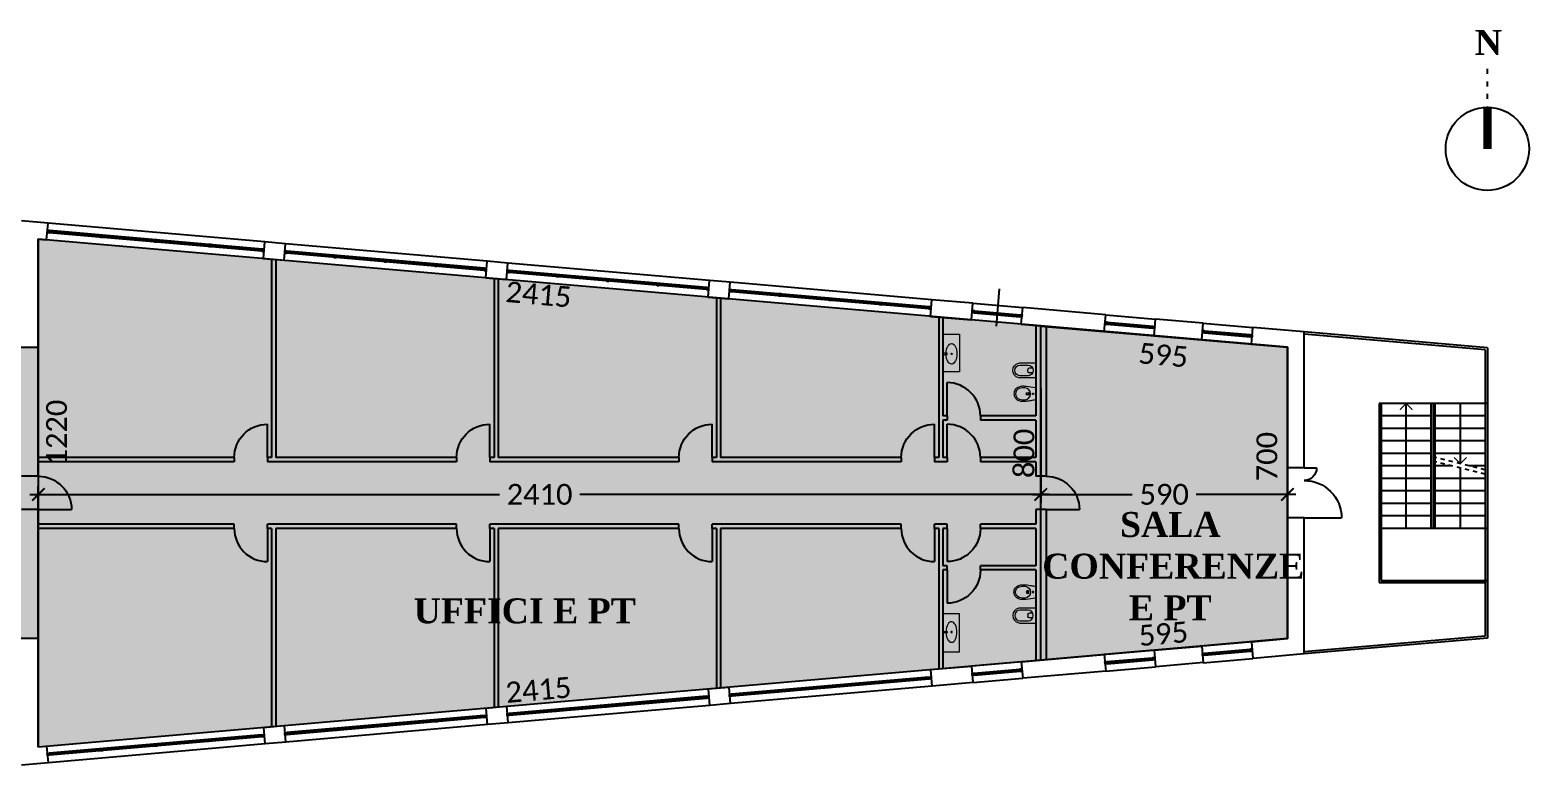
# Model space of a CAD drawing. Header units: inches. Extents: x 151 to 242, y -106 to 63.
# Drawn here: x 201.89 to 237.89, y 41.72 to 59.38 of the extents above; entities that cross this region are included whole.
import ezdxf

# ---------------------------------------------------------------- set-up
doc = ezdxf.new("R2010")
doc.units = ezdxf.units.IN
doc.header["$MEASUREMENT"] = 0
doc.header["$PDMODE"] = 35
doc.linetypes.add('ACAD_ISO03W100', pattern=[30, 12, -18])
doc.linetypes.add('TRATTOPUNTO', pattern=[1, 0.5, -0.25, 0, -0.25])
doc.layers.add('arredamento', color=253, linetype='Continuous', lineweight=0)
for name, color, linetype in [('Muri', 7, 'Continuous'), ('Porte', 252, 'Continuous'), ('Proiezioni', 7, 'Continuous'), ('Proiezioni leggere', 252, 'Continuous'), ('Quote', 7, 'Continuous'), ('Schema 1', 150, 'Continuous'), ('Serramenti', 252, 'Continuous'), ('Vetro', 4, 'Continuous')]:
    doc.layers.add(name, color=color, linetype=linetype)
doc.layers.add('Schema 1 retino', color=150, linetype='Continuous', transparency=0.6)
doc.styles.add('Calibri', font='Calibri.ttf')
doc.dimstyles.new('Quote 1 a 100', dxfattribs={"dimtxt": 0.5, "dimasz": 0.3, "dimexe": 0.2, "dimexo": 1.5, "dimgap": 0.2, "dimtad": 0, "dimdec": 0, "dimlfac": 100, "dimrnd": 5, "dimzin": 0, "dimtxsty": 'Calibri', "dimblk": 'ARCHTICK', "dimcen": 0.09, "dimdle": 0.2, "dimclrd": 256, "dimclre": 256, "dimclrt": 256, "dimadec": 0, "dimazin": 0, "dimtfac": 1, "dimtdec": 0, "dimtofl": 0, "dimtmove": 1, "dimatfit": 2, "dimldrblk": 'ARCHTICK', "dimfxl": 1, "dimtolj": 1, "dimtzin": 0, "dimarcsym": 0})
doc.dimstyles.new('quote interne', dxfattribs={"dimtxt": 0.25, "dimasz": 0.15, "dimexe": 0.2, "dimexo": 1.5, "dimgap": 0.2, "dimtad": 0, "dimdec": 0, "dimlfac": 100, "dimrnd": 5, "dimzin": 0, "dimtxsty": 'Calibri', "dimblk": 'NONE', "dimcen": 0, "dimdle": 0.2, "dimse1": 1, "dimse2": 1, "dimsd1": 1, "dimsd2": 1, "dimclrd": 256, "dimclre": 256, "dimclrt": 256, "dimadec": 0, "dimazin": 0, "dimtfac": 1, "dimtdec": 0, "dimtofl": 0, "dimtmove": 1, "dimatfit": 2, "dimldrblk": 'NONE', "dimfxl": 1, "dimtolj": 1, "dimtzin": 0, "dimarcsym": 0})

# ---------------------------------------------------------------- blocks, each defined once
blk = doc.blocks.new('Finestra strombata')
at = {"layer": 'Muri'}
for p, q in [((0, 0), (-0.035, 0.399)), ((1.196, 0.104), (1.161, 0.502))]:
    blk.add_line(p, q, dxfattribs=at)
at = {"layer": 'Proiezioni'}
for p, q in [((1.161, 0.502), (-0.035, 0.399)), ((0, 0), (1.196, 0.104))]:
    blk.add_line(p, q, dxfattribs=at)
at = {"layer": 'Serramenti'}
for p, q in [((1.126, 0.323), (0.03, 0.228)), ((1.131, 0.274), (0.035, 0.179))]:
    blk.add_line(p, q, dxfattribs=at)
for points in [[(-0.015, 0.174), (0.035, 0.179), (0.03, 0.228), (-0.019, 0.224), (-0.015, 0.174)], [(1.18, 0.278), (1.131, 0.274), (1.126, 0.323), (1.176, 0.328), (1.18, 0.278)]]:
    blk.add_lwpolyline(points, dxfattribs=at)
at = {"layer": 'Vetro'}
blk.add_line((0.033, 0.204), (1.128, 0.299), dxfattribs=at)
blk = doc.blocks.new('Wc')
at = {"layer": 'arredamento'}
for p, q in [((0.125, 0.072), (0.125, 0.159)), ((0.155, 0.189), (0.205, 0.189)), ((0.235, 0.072), (0.235, 0.159))]:
    blk.add_line(p, q, dxfattribs=at)
for points in [[(0.36, 0), (0, 0), (0, 0.377, -0.077616), (0.005, 0.408, -0.813141), (0.355, 0.408, -0.077616), (0.36, 0.377)], [(0.05, 0.18), (0.05, 0.38, -0.923077), (0.31, 0.38), (0.31, 0.18, -0.923077)]]:
    blk.add_lwpolyline(points, format="xyb", close=True, dxfattribs=at)
for centre, start, end in [((0.155, 0.159), 90, 180), ((0.205, 0.159), 360, 90)]:
    blk.add_arc(centre, 0.03, start, end, dxfattribs=at)
blk = doc.blocks.new('Bidet')
at = {"layer": 'arredamento'}
blk.add_line((0, 0), (0.281, 0), dxfattribs=at)
for centre, radius in [((0.14, 0.192), 0.035), ((0.14, 0.192), 0.023), ((0.14, 0.062), 0.018)]:
    blk.add_circle(centre, radius, dxfattribs=at)
for centre, radius, start, end in [((0.34, 0.287), 0.345, 162, 185), ((0.14, 0.352), 0.135, 90, 162), ((0.14, 0.352), 0.135, 18, 90), ((-0.059, 0.287), 0.345, 355, 18), ((0.145, 0.27), 0.149, 185.165, 268.3549), ((0.135, 0.271), 0.15, 272, 355)]:
    blk.add_arc(centre, radius, start, end, dxfattribs=at)
blk.add_spline([(0.281, 0), (0.316, 0.23), (0.32, 0.318), (0.302, 0.405), (0.24, 0.49), (0.14, 0.522), (0.041, 0.49), (-0.021, 0.405), (-0.038, 0.317), (-0.035, 0.228), (-0.027, 0.174), (-0.017, 0.112), (0, 0)], degree=3, dxfattribs=at)
blk = doc.blocks.new('Lavandino')
at = {"layer": 'arredamento'}
for p, q in [((0, -0.4), (0, 0)), ((0, 0), (0.909, 0)), ((0.418, -0.076), (0.454, -0.076)), ((0.909, 0), (0.909, -0.4)), ((0.909, -0.4), (0, -0.4))]:
    blk.add_line(p, q, dxfattribs=at)
blk.add_lwpolyline([(0.454, 0), (0.418, 0), (0.418, -0.106), (0.454, -0.106)], close=True, dxfattribs=at)
blk.add_circle((0.434, -0.209), 0.0154, dxfattribs=at)
at = {"layer": 'arredamento', "extrusion": (0, 0, -1)}
blk.add_ellipse((0.435, -0.207), major_axis=(-0.246, 0), ratio=0.533333, start_param=1.648256, end_param=7.784101, dxfattribs=at)
blk = doc.blocks.new('Porta 80cm')
at = {"layer": 'Porte'}
blk.add_line((0, 0), (-0.8, 0), dxfattribs=at)
blk.add_arc((0, 0), 0.8, 90, 180, dxfattribs=at)
blk = doc.blocks.new('Porta scala')
at = {"layer": 'Porte'}
for p, q in [((0, 0), (0.9, 0)), ((0, -1.2), (0.3, -1.2))]:
    blk.add_line(p, q, dxfattribs=at)
for centre, radius, start, end in [((0, 0), 0.9, 270, 0), ((0, -1.2), 0.3, 0, 90)]:
    blk.add_arc(centre, radius, start, end, dxfattribs=at)
blk = doc.blocks.new('*D102')
at = {"layer": 'Defpoints', "color": 0, "transparency": 16777216}
for p in [(202.085, 45.029), (192.385, 44.755), (202.085, 44.755)]:
    blk.add_point(p, dxfattribs=at)
at = {"layer": 'Quote', "transparency": 16777216, "insert": (197.235, 45.029), "char_height": 0.5, "attachment_point": 5, "style": 'Calibri'}
blk.add_mtext('\\A1;970', dxfattribs=at)
blk = doc.blocks.new('_None')
blk = doc.blocks.new('*D103')
at = {"layer": 'Defpoints', "color": 0, "transparency": 16777216}
for p in [(201.412, 51.755), (202.085, 51.755), (202.085, 44.755)]:
    blk.add_point(p, dxfattribs=at)
at = {"layer": 'Quote', "transparency": 16777216, "insert": (201.412, 48.255), "char_height": 0.5, "attachment_point": 5, "rotation": 90, "style": 'Calibri'}
blk.add_mtext('\\A1;700', dxfattribs=at)
blk = doc.blocks.new('_ArchTick')
at = {"color": 0, "linetype": 'ByBlock', "const_width": 0.15}
blk.add_lwpolyline([(-0.5, -0.5), (0.5, 0.5)], dxfattribs=at)
blk = doc.blocks.new('*D104')
at = {"layer": 'Defpoints', "color": 0, "transparency": 16777216}
for p in [(202.085, 48.22), (226.163, 44.242), (202.085, 42.155)]:
    blk.add_point(p, dxfattribs=at)
at = {"layer": 'Quote', "lineweight": -2, "transparency": 16777216}
for p, q in [((202.085, 43.655), (202.085, 48.42)), ((226.163, 45.742), (226.163, 48.42)), ((201.885, 48.22), (213.161, 48.22)), ((226.363, 48.22), (215.087, 48.22))]:
    blk.add_line(p, q, dxfattribs=at)
at = {"layer": 'Quote', "lineweight": -2, "transparency": 16777216, "xscale": 0.3, "yscale": 0.3, "zscale": 0.3, "rotation": 180}
blk.add_blockref('_ArchTick', (202.085, 48.22), dxfattribs=at)
at = {"layer": 'Quote', "lineweight": -2, "transparency": 16777216, "xscale": 0.3, "yscale": 0.3, "zscale": 0.3}
blk.add_blockref('_ArchTick', (226.163, 48.22), dxfattribs=at)
at = {"layer": 'Quote', "transparency": 16777216, "insert": (214.124, 48.22), "char_height": 0.5, "attachment_point": 5, "style": 'Calibri'}
blk.add_mtext('\\A1;2410', dxfattribs=at)
blk = doc.blocks.new('*D105')
at = {"layer": 'Defpoints', "color": 0, "transparency": 16777216}
for p in [(226.135, 44.567), (226.163, 44.242), (202.085, 42.155)]:
    blk.add_point(p, dxfattribs=at)
at = {"layer": 'Quote', "transparency": 16777216, "insert": (214.096, 43.524), "char_height": 0.5, "attachment_point": 5, "rotation": 4.9533, "style": 'Calibri'}
blk.add_mtext('\\A1;2415', dxfattribs=at)
blk = doc.blocks.new('*D106')
at = {"layer": 'Defpoints', "color": 0, "transparency": 16777216}
for p in [(202.06, 54.068), (202.085, 54.355), (226.163, 52.266)]:
    blk.add_point(p, dxfattribs=at)
at = {"layer": 'Quote', "transparency": 16777216, "insert": (214.099, 53.024), "char_height": 0.5, "attachment_point": 5, "rotation": 355.0416, "style": 'Calibri'}
blk.add_mtext('\\A1;2415', dxfattribs=at)
blk = doc.blocks.new('*D107')
at = {"layer": 'Defpoints', "color": 0, "transparency": 16777216}
for p in [(202.085, 54.355), (202.085, 42.155), (202.525, 42.155)]:
    blk.add_point(p, dxfattribs=at)
at = {"layer": 'Quote', "transparency": 16777216, "insert": (202.525, 49.706), "char_height": 0.5, "attachment_point": 5, "rotation": 90, "style": 'Calibri'}
blk.add_mtext('\\A1;1220', dxfattribs=at)
blk = doc.blocks.new('*D108')
at = {"layer": 'Defpoints', "color": 0, "transparency": 16777216}
for p in [(226.163, 52.266), (225.758, 44.242), (226.163, 44.242)]:
    blk.add_point(p, dxfattribs=at)
at = {"layer": 'Quote', "transparency": 16777216, "insert": (225.758, 49.206), "char_height": 0.5, "attachment_point": 5, "rotation": 90, "style": 'Calibri'}
blk.add_mtext('\\A1;800', dxfattribs=at)
blk = doc.blocks.new('*D114')
at = {"layer": 'Defpoints', "color": 0, "transparency": 16777216}
for p in [(226.163, 52.266), (232.085, 51.755), (232.085, 48.22)]:
    blk.add_point(p, dxfattribs=at)
at = {"layer": 'Quote', "lineweight": -2, "transparency": 16777216}
for p, q in [((226.163, 50.766), (226.163, 48.02)), ((232.085, 50.255), (232.085, 48.02)), ((225.963, 48.22), (228.358, 48.22)), ((232.285, 48.22), (229.89, 48.22))]:
    blk.add_line(p, q, dxfattribs=at)
at = {"layer": 'Quote', "lineweight": -2, "transparency": 16777216, "xscale": 0.3, "yscale": 0.3, "zscale": 0.3, "rotation": 180}
blk.add_blockref('_ArchTick', (226.163, 48.22), dxfattribs=at)
at = {"layer": 'Quote', "lineweight": -2, "transparency": 16777216, "xscale": 0.3, "yscale": 0.3, "zscale": 0.3}
blk.add_blockref('_ArchTick', (232.085, 48.22), dxfattribs=at)
at = {"layer": 'Quote', "transparency": 16777216, "insert": (229.124, 48.22), "char_height": 0.5, "attachment_point": 5, "style": 'Calibri'}
blk.add_mtext('\\A1;590', dxfattribs=at)
blk = doc.blocks.new('*D113')
at = {"layer": 'Defpoints', "color": 0, "transparency": 16777216}
for p in [(226.163, 52.266), (226.143, 52.04), (232.085, 51.755)]:
    blk.add_point(p, dxfattribs=at)
at = {"layer": 'Quote', "transparency": 16777216, "insert": (229.105, 51.567), "char_height": 0.5, "attachment_point": 5, "rotation": 355.0675, "style": 'Calibri'}
blk.add_mtext('\\A1;595', dxfattribs=at)
blk = doc.blocks.new('*D112')
at = {"layer": 'Defpoints', "color": 0, "transparency": 16777216}
for p in [(232.085, 44.684), (226.143, 44.399), (226.163, 44.173)]:
    blk.add_point(p, dxfattribs=at)
at = {"layer": 'Quote', "transparency": 16777216, "insert": (229.105, 44.872), "char_height": 0.5, "attachment_point": 5, "rotation": 4.9325, "style": 'Calibri'}
blk.add_mtext('\\A1;595', dxfattribs=at)

msp = doc.modelspace()

# ---------------------------------------------------------------- hatches: boundary and pattern name
at = {"layer": 'Schema 1 retino'}
h = msp.add_hatch(color=256, dxfattribs=at)
h.dxf.hatch_style = 1
h.paths.add_polyline_path([(226.163, 44.242), (202.085, 42.155), (202.085, 54.355), (226.163, 52.266)])
h = msp.add_hatch(color=114, dxfattribs=at)
h.dxf.hatch_style = 1
h.paths.add_polyline_path([(226.163, 52.266), (232.085, 51.755), (232.085, 44.755), (226.163, 44.242)])
h = msp.add_hatch(color=40, dxfattribs=at)
h.dxf.hatch_style = 1
h.paths.add_polyline_path([(202.085, 44.755), (192.385, 44.755), (192.385, 51.755), (202.085, 51.755)])

# ---------------------------------------------------------------- linework, layer by layer
at = {"layer": 'Muri'}
for p, q in [((202.319, 54.736), (201.685, 54.791)), ((202.285, 54.338), (202.319, 54.736)), ((202.085, 54.355), (202.285, 54.338)), ((202.085, 48.655), (202.085, 54.355)), ((207.49, 53.887), (207.524, 54.285)), ((208.023, 54.242), (207.524, 54.285)), ((207.988, 53.844), (208.023, 54.242)), ((207.49, 53.887), (207.988, 53.844)), ((207.689, 53.87), (207.689, 49.105)), ((207.789, 53.861), (207.789, 49.105)), ((212.83, 53.424), (212.864, 53.822)), ((213.362, 53.779), (212.864, 53.822)), ((213.328, 53.381), (213.362, 53.779)), ((212.83, 53.424), (213.328, 53.381)), ((213.029, 53.407), (213.029, 49.105)), ((213.129, 53.398), (213.129, 49.105)), ((218.17, 52.961), (218.204, 53.36)), ((218.702, 53.317), (218.204, 53.36)), ((218.668, 52.918), (218.702, 53.317)), ((218.17, 52.961), (218.668, 52.918)), ((218.369, 52.944), (218.369, 49.105)), ((218.469, 52.935), (218.469, 49.105)), ((223.51, 52.498), (223.544, 52.897)), ((224.531, 52.811), (223.544, 52.897)), ((227.719, 52.535), (225.726, 52.708)), ((223.51, 52.498), (224.496, 52.413)), ((223.709, 52.481), (223.709, 49.105)), ((223.809, 52.472), (223.809, 50.105)), ((225.692, 52.309), (227.684, 52.137)), ((226.038, 52.279), (226.038, 50.105)), ((226.288, 52.258), (226.288, 48.655)), ((230.06, 52.332), (228.914, 52.431)), ((232.485, 52.122), (231.255, 52.229)), ((228.88, 52.033), (230.025, 51.934)), ((232.485, 48.855), (232.485, 52.122)), ((231.221, 51.83), (232.085, 51.755)), ((232.085, 51.755), (232.085, 48.855)), ((223.909, 50.105), (223.809, 50.105)), ((223.909, 50.105), (223.909, 50.005)), ((226.038, 50.105), (224.709, 50.105)), ((224.709, 50.105), (224.709, 50.005)), ((223.809, 50.005), (223.809, 49.105)), ((223.909, 50.005), (223.809, 50.005)), ((226.038, 50.005), (224.709, 50.005)), ((226.038, 50.005), (226.038, 49.105)), ((206.789, 49.105), (202.085, 49.105)), ((206.789, 49.005), (202.085, 49.005)), ((206.789, 49.105), (206.789, 49.005)), ((207.689, 49.105), (207.589, 49.105)), ((207.589, 49.105), (207.589, 49.005)), ((212.129, 49.005), (207.589, 49.005)), ((212.129, 49.105), (207.789, 49.105)), ((212.129, 49.105), (212.129, 49.005)), ((213.029, 49.105), (212.929, 49.105)), ((212.929, 49.105), (212.929, 49.005)), ((217.469, 49.005), (212.929, 49.005)), ((217.469, 49.105), (213.129, 49.105)), ((217.469, 49.105), (217.469, 49.005)), ((218.369, 49.105), (218.269, 49.105)), ((218.269, 49.105), (218.269, 49.005)), ((222.809, 49.005), (218.269, 49.005)), ((222.809, 49.105), (218.469, 49.105)), ((222.809, 49.105), (222.809, 49.005)), ((223.709, 49.105), (223.609, 49.105)), ((223.609, 49.105), (223.609, 49.005)), ((223.909, 49.005), (223.609, 49.005)), ((223.909, 49.105), (223.809, 49.105)), ((223.909, 49.105), (223.909, 49.005)), ((226.038, 49.105), (224.709, 49.105)), ((224.709, 49.105), (224.709, 49.005)), ((226.038, 49.005), (224.709, 49.005)), ((226.038, 49.005), (226.038, 48.655)), ((202.085, 48.655), (201.685, 48.655)), ((202.085, 48.655), (201.685, 48.655)), ((226.288, 48.655), (226.038, 48.655)), ((226.288, 48.655), (226.188, 48.655)), ((232.485, 48.855), (232.085, 48.855)), ((202.085, 47.855), (201.685, 47.855)), ((202.085, 42.155), (202.085, 47.855)), ((226.038, 47.855), (226.038, 47.505)), ((226.288, 47.855), (226.038, 47.855)), ((226.288, 47.855), (226.188, 47.855)), ((226.288, 47.855), (226.288, 44.253)), ((232.085, 47.655), (232.085, 44.755)), ((232.485, 47.655), (232.085, 47.655)), ((232.485, 44.388), (232.485, 47.655)), ((206.789, 47.505), (202.085, 47.505)), ((206.789, 47.405), (202.085, 47.405)), ((206.789, 47.405), (206.789, 47.505)), ((212.129, 47.505), (207.589, 47.505)), ((207.589, 47.405), (207.589, 47.505)), ((207.689, 47.405), (207.589, 47.405)), ((207.689, 47.405), (207.689, 42.641)), ((212.129, 47.405), (207.789, 47.405)), ((207.789, 47.405), (207.789, 42.649)), ((212.129, 47.405), (212.129, 47.505)), ((217.469, 47.505), (212.929, 47.505)), ((212.929, 47.405), (212.929, 47.505)), ((213.029, 47.405), (212.929, 47.405)), ((213.029, 47.405), (213.029, 43.104)), ((217.469, 47.405), (213.129, 47.405)), ((213.129, 47.405), (213.129, 43.112)), ((217.469, 47.405), (217.469, 47.505)), ((222.809, 47.505), (218.269, 47.505)), ((218.269, 47.405), (218.269, 47.505)), ((218.369, 47.405), (218.269, 47.405)), ((218.369, 47.405), (218.369, 43.566)), ((222.809, 47.405), (218.469, 47.405)), ((218.469, 47.405), (218.469, 43.575)), ((222.809, 47.405), (222.809, 47.505)), ((223.909, 47.505), (223.609, 47.505)), ((223.609, 47.405), (223.609, 47.505)), ((223.709, 47.405), (223.609, 47.405)), ((223.709, 47.405), (223.709, 44.029)), ((223.909, 47.405), (223.809, 47.405)), ((223.809, 47.405), (223.809, 46.505)), ((223.909, 47.405), (223.909, 47.505)), ((226.038, 47.505), (224.709, 47.505)), ((224.709, 47.405), (224.709, 47.505)), ((226.038, 47.405), (224.709, 47.405)), ((226.038, 47.405), (226.038, 46.505)), ((223.909, 46.505), (223.809, 46.505)), ((223.909, 46.405), (223.909, 46.505)), ((226.038, 46.505), (224.709, 46.505)), ((224.709, 46.405), (224.709, 46.505)), ((223.809, 46.405), (223.809, 44.038)), ((223.909, 46.405), (223.809, 46.405)), ((226.038, 46.405), (224.709, 46.405)), ((226.038, 46.405), (226.038, 44.231)), ((231.221, 44.68), (232.085, 44.755)), ((225.692, 44.201), (227.684, 44.374)), ((228.88, 44.477), (230.025, 44.577)), ((232.485, 44.388), (231.264, 44.282)), ((223.51, 44.012), (224.496, 44.097)), ((223.51, 44.012), (223.544, 43.613)), ((227.727, 43.976), (225.735, 43.803)), ((230.069, 44.179), (228.923, 44.08)), ((218.17, 43.549), (218.668, 43.592)), ((218.668, 43.592), (218.702, 43.194)), ((224.539, 43.7), (223.553, 43.614)), ((218.17, 43.549), (218.204, 43.151)), ((212.83, 43.086), (213.328, 43.13)), ((212.83, 43.086), (212.864, 42.688)), ((213.328, 43.13), (213.362, 42.731)), ((218.711, 43.195), (218.213, 43.151)), ((207.49, 42.624), (207.988, 42.667)), ((207.49, 42.624), (207.524, 42.225)), ((207.988, 42.667), (208.023, 42.268)), ((213.371, 42.732), (212.873, 42.689)), ((202.085, 42.155), (202.285, 42.172)), ((202.285, 42.172), (202.319, 41.774)), ((208.031, 42.269), (207.533, 42.226)), ((202.328, 41.775), (201.685, 41.719))]:
    msp.add_line(p, q, dxfattribs=at)
at = {"layer": 'Proiezioni'}
for p, q in [((207.524, 54.285), (202.319, 54.736)), ((212.864, 53.822), (208.023, 54.242)), ((218.204, 53.36), (213.362, 53.779)), ((223.544, 52.897), (218.702, 53.317)), ((225.163, 53.158), (225.085, 52.261)), ((236.885, 51.741), (232.485, 52.122)), ((236.835, 51.695), (232.485, 52.072)), ((236.835, 51.695), (236.835, 44.816)), ((236.885, 51.741), (236.885, 44.77)), ((234.335, 50.405), (234.285, 50.405)), ((235.535, 50.405), (234.335, 50.405)), ((235.535, 47.405), (235.535, 50.405)), ((235.635, 50.405), (235.535, 50.405)), ((235.585, 50.405), (235.585, 47.405)), ((236.885, 50.405), (235.635, 50.405)), ((235.635, 47.405), (235.635, 50.405)), ((235.535, 50.105), (234.335, 50.105)), ((236.835, 50.105), (235.635, 50.105)), ((235.535, 49.805), (234.335, 49.805)), ((236.835, 49.805), (235.635, 49.805)), ((235.535, 49.505), (234.335, 49.505)), ((236.835, 49.505), (235.635, 49.505)), ((235.535, 49.205), (234.335, 49.205)), ((236.835, 49.205), (235.635, 49.205)), ((235.535, 48.905), (234.335, 48.905)), ((235.535, 48.605), (234.335, 48.605)), ((236.029, 48.905), (235.635, 48.905)), ((236.835, 48.605), (235.635, 48.605)), ((236.835, 48.905), (236.441, 48.905)), ((235.535, 48.305), (234.335, 48.305)), ((236.835, 48.305), (235.635, 48.305)), ((235.535, 48.005), (234.335, 48.005)), ((236.835, 48.005), (235.635, 48.005)), ((235.535, 47.705), (234.335, 47.705)), ((236.835, 47.705), (235.635, 47.705)), ((234.335, 47.405), (234.285, 47.405)), ((235.535, 47.405), (234.335, 47.405)), ((235.635, 47.405), (235.535, 47.405)), ((236.885, 47.405), (235.635, 47.405)), ((234.285, 46.105), (236.835, 46.105)), ((234.335, 46.155), (236.885, 46.155)), ((236.835, 44.816), (232.485, 44.439)), ((236.885, 44.77), (232.485, 44.388)), ((223.553, 43.614), (218.711, 43.195)), ((218.213, 43.151), (213.371, 42.732)), ((212.873, 42.689), (208.031, 42.269)), ((207.533, 42.226), (202.328, 41.775))]:
    msp.add_line(p, q, dxfattribs=at)
at = {"layer": 'Proiezioni', "const_width": 0.2}
msp.add_lwpolyline([(236.885, 56.521), (236.885, 57.521)], dxfattribs=at)
at = {"layer": 'Proiezioni'}
for points in [[(234.285, 50.405), (234.285, 46.105)], [(234.335, 50.405), (234.335, 47.405)], [(234.335, 50.405), (234.335, 46.155)]]:
    msp.add_lwpolyline(points, dxfattribs=at)
msp.add_circle((236.885, 56.521), 1, dxfattribs=at)
at = {"layer": 'Proiezioni leggere'}
for p, q in [((207.455, 54.065), (202.349, 54.508)), ((207.459, 54.115), (202.354, 54.558)), ((212.795, 53.603), (208.053, 54.014)), ((212.799, 53.652), (208.057, 54.063)), ((218.135, 53.14), (213.393, 53.551)), ((218.139, 53.19), (213.397, 53.601)), ((223.475, 52.677), (218.733, 53.088)), ((223.479, 52.727), (218.737, 53.138)), ((234.935, 47.405), (234.935, 50.405)), ((236.235, 50.405), (236.235, 48.957)), ((236.235, 48.854), (236.235, 47.405)), ((223.475, 43.833), (218.733, 43.422)), ((223.479, 43.783), (218.737, 43.372)), ((218.135, 43.37), (213.393, 42.96)), ((218.139, 43.321), (213.397, 42.91)), ((212.795, 42.908), (208.053, 42.497)), ((212.799, 42.858), (208.057, 42.447)), ((207.455, 42.445), (202.349, 42.002)), ((207.459, 42.395), (202.354, 41.953))]:
    msp.add_line(p, q, dxfattribs=at)
at = {"layer": 'Proiezioni leggere', "linetype": 'TRATTOPUNTO', "ltscale": 0.2}
for p, q in [((236.835, 48.807), (235.635, 49.107)), ((236.835, 48.704), (235.635, 49.004))]:
    msp.add_line(p, q, dxfattribs=at)
at = {"layer": 'Proiezioni leggere'}
for points in [[(202.349, 54.508), (202.354, 54.558), (202.304, 54.562), (202.3, 54.512), (202.349, 54.508)], [(203.626, 54.397), (203.63, 54.447), (203.58, 54.451), (203.576, 54.402), (203.626, 54.397)], [(204.927, 54.285), (204.932, 54.334), (204.882, 54.339), (204.877, 54.289), (204.927, 54.285)], [(206.229, 54.172), (206.233, 54.222), (206.183, 54.226), (206.179, 54.176), (206.229, 54.172)], [(207.505, 54.061), (207.509, 54.111), (207.459, 54.115), (207.455, 54.065), (207.505, 54.061)], [(208.053, 54.014), (208.057, 54.063), (208.007, 54.068), (208.003, 54.018), (208.053, 54.014)], [(209.238, 53.911), (209.243, 53.961), (209.193, 53.965), (209.189, 53.915), (209.238, 53.911)], [(210.449, 53.806), (210.453, 53.856), (210.403, 53.86), (210.399, 53.81), (210.449, 53.806)], [(211.659, 53.701), (211.664, 53.751), (211.614, 53.755), (211.61, 53.705), (211.659, 53.701)], [(212.845, 53.598), (212.849, 53.648), (212.799, 53.652), (212.795, 53.603), (212.845, 53.598)], [(213.393, 53.551), (213.397, 53.601), (213.347, 53.605), (213.343, 53.555), (213.393, 53.551)], [(214.578, 53.448), (214.583, 53.498), (214.533, 53.502), (214.529, 53.452), (214.578, 53.448)], [(215.789, 53.343), (215.793, 53.393), (215.743, 53.397), (215.739, 53.347), (215.789, 53.343)], [(216.999, 53.238), (217.004, 53.288), (216.954, 53.292), (216.95, 53.243), (216.999, 53.238)], [(218.185, 53.136), (218.189, 53.185), (218.139, 53.19), (218.135, 53.14), (218.185, 53.136)], [(218.733, 53.088), (218.737, 53.138), (218.687, 53.142), (218.683, 53.092), (218.733, 53.088)], [(219.918, 52.985), (219.923, 53.035), (219.873, 53.039), (219.869, 52.99), (219.918, 52.985)], [(221.129, 52.88), (221.133, 52.93), (221.083, 52.935), (221.079, 52.885), (221.129, 52.88)], [(222.339, 52.775), (222.344, 52.825), (222.294, 52.83), (222.29, 52.78), (222.339, 52.775)], [(223.525, 52.673), (223.529, 52.723), (223.479, 52.727), (223.475, 52.677), (223.525, 52.673)], [(221.129, 43.63), (221.133, 43.58), (221.083, 43.576), (221.079, 43.626), (221.129, 43.63)], [(222.339, 43.735), (222.344, 43.685), (222.294, 43.681), (222.29, 43.731), (222.339, 43.735)], [(223.525, 43.838), (223.529, 43.788), (223.479, 43.783), (223.475, 43.833), (223.525, 43.838)], [(216.999, 43.272), (217.004, 43.222), (216.954, 43.218), (216.95, 43.268), (216.999, 43.272)], [(218.185, 43.375), (218.189, 43.325), (218.139, 43.321), (218.135, 43.37), (218.185, 43.375)], [(218.733, 43.422), (218.737, 43.372), (218.687, 43.368), (218.683, 43.418), (218.733, 43.422)], [(219.918, 43.525), (219.923, 43.475), (219.873, 43.471), (219.869, 43.521), (219.918, 43.525)], [(212.845, 42.912), (212.849, 42.862), (212.799, 42.858), (212.795, 42.908), (212.845, 42.912)], [(213.393, 42.96), (213.397, 42.91), (213.347, 42.905), (213.343, 42.955), (213.393, 42.96)], [(214.578, 43.062), (214.583, 43.012), (214.533, 43.008), (214.529, 43.058), (214.578, 43.062)], [(215.789, 43.167), (215.793, 43.117), (215.743, 43.113), (215.739, 43.163), (215.789, 43.167)], [(208.053, 42.497), (208.057, 42.447), (208.007, 42.443), (208.003, 42.492), (208.053, 42.497)], [(209.238, 42.599), (209.243, 42.55), (209.193, 42.545), (209.189, 42.595), (209.238, 42.599)], [(210.449, 42.704), (210.453, 42.655), (210.403, 42.65), (210.399, 42.7), (210.449, 42.704)], [(211.659, 42.809), (211.664, 42.759), (211.614, 42.755), (211.61, 42.805), (211.659, 42.809)], [(204.927, 42.226), (204.932, 42.176), (204.882, 42.172), (204.877, 42.221), (204.927, 42.226)], [(206.229, 42.339), (206.233, 42.289), (206.183, 42.284), (206.179, 42.334), (206.229, 42.339)], [(207.505, 42.449), (207.509, 42.399), (207.459, 42.395), (207.455, 42.445), (207.505, 42.449)], [(202.349, 42.002), (202.354, 41.953), (202.304, 41.948), (202.3, 41.998), (202.349, 42.002)], [(203.626, 42.113), (203.63, 42.063), (203.58, 42.059), (203.576, 42.109), (203.626, 42.113)]]:
    msp.add_lwpolyline(points, dxfattribs=at)
at = {"layer": 'Proiezioni leggere', "const_width": 0.03}
for points in [[(234.785, 50.255), (234.935, 50.405), (235.085, 50.255)], [(236.385, 49.107), (236.235, 48.957), (236.085, 49.107)]]:
    msp.add_lwpolyline(points, dxfattribs=at)
at = {"layer": 'Quote', "linetype": 'ACAD_ISO03W100', "ltscale": 0.01}
msp.add_line((236.885, 56.521), (236.885, 58.521), dxfattribs=at)
at = {"layer": 'Quote'}
for points in [[(226.163, 52.266), (232.085, 51.755), (232.085, 44.755), (226.163, 44.242)], [(202.085, 44.755), (192.385, 44.755), (192.385, 51.755), (202.085, 51.755)]]:
    msp.add_lwpolyline(points, close=True, dxfattribs=at)
at = {"layer": 'Schema 1'}
msp.add_lwpolyline([(232.085, 51.755), (202.085, 54.355), (202.085, 42.155), (232.085, 44.755), (232.085, 51.755)], dxfattribs=at)
at = {"layer": 'Vetro'}
for p, q in [((203.578, 54.427), (202.352, 54.533)), ((204.88, 54.314), (203.628, 54.422)), ((206.181, 54.201), (204.929, 54.309)), ((207.457, 54.09), (206.231, 54.197)), ((209.191, 53.94), (208.055, 54.039)), ((210.401, 53.835), (209.241, 53.936)), ((211.612, 53.73), (210.451, 53.831)), ((212.797, 53.628), (211.662, 53.726)), ((214.531, 53.477), (213.395, 53.576)), ((215.741, 53.372), (214.581, 53.473)), ((216.952, 53.267), (215.791, 53.368)), ((218.137, 53.165), (217.002, 53.263)), ((219.871, 53.015), (218.735, 53.113)), ((221.081, 52.91), (219.921, 53.01)), ((222.292, 52.805), (221.131, 52.905)), ((223.477, 52.702), (222.341, 52.8)), ((221.081, 43.601), (219.921, 43.5)), ((222.292, 43.706), (221.131, 43.605)), ((223.477, 43.808), (222.341, 43.71)), ((216.952, 43.243), (215.791, 43.142)), ((218.137, 43.346), (217.002, 43.247)), ((219.871, 43.496), (218.735, 43.397)), ((212.797, 42.883), (211.662, 42.784)), ((214.531, 43.033), (213.395, 42.935)), ((215.741, 43.138), (214.581, 43.037)), ((209.191, 42.57), (208.055, 42.472)), ((210.401, 42.675), (209.241, 42.575)), ((211.612, 42.78), (210.451, 42.679)), ((204.88, 42.197), (203.628, 42.088)), ((206.181, 42.309), (204.929, 42.201)), ((207.457, 42.42), (206.231, 42.314)), ((203.578, 42.084), (202.352, 41.978))]:
    msp.add_line(p, q, dxfattribs=at)

# ---------------------------------------------------------------- block references
at = {"layer": 'Muri', "xscale": -1}
for p in [(225.692, 52.309), (228.88, 52.033), (231.221, 51.83)]:
    msp.add_blockref('Finestra strombata', p, dxfattribs=at)
at = {"layer": 'Muri'}
for name, p, rotation in [('Lavandino', (223.809, 51.163), 90.00000000000001), ('Wc', (226.038, 51.019), 90.00000000000001), ('Bidet', (226.038, 50.497), 90.00000000000001), ('Finestra strombata', (231.221, 44.68), 180), ('Finestra strombata', (228.88, 44.477), 180), ('Finestra strombata', (225.692, 44.201), 180)]:
    msp.add_blockref(name, p, dxfattribs=dict(at, rotation=rotation))
at = {"layer": 'Muri', "xscale": -1, "rotation": 90}
for name, p in [('Bidet', (226.038, 46.013)), ('Wc', (226.038, 45.491)), ('Lavandino', (223.809, 45.348))]:
    msp.add_blockref(name, p, dxfattribs=at)
at = {"layer": 'Porte', "xscale": -1, "rotation": 180}
msp.add_blockref('Porta scala', (232.485, 47.655), dxfattribs=at)
at = {"layer": 'Quote'}
for p, rotation in [((223.909, 50.105), 270), ((223.909, 49.105), 270), ((207.589, 47.405), 90.00000000000001), ((212.929, 47.405), 90.00000000000001), ((218.269, 47.405), 90.00000000000001), ((223.609, 47.405), 90.00000000000001)]:
    msp.add_blockref('Porta 80cm', p, dxfattribs=dict(at, rotation=rotation))
at = {"layer": 'Quote', "xscale": -1}
for p, rotation in [((207.589, 49.105), 90), ((212.929, 49.105), 90), ((218.269, 49.105), 90), ((223.609, 49.105), 90), ((223.909, 47.405), 270), ((223.909, 46.405), 270)]:
    msp.add_blockref('Porta 80cm', p, dxfattribs=dict(at, rotation=rotation))
for p in [(202.085, 47.855), (226.288, 47.855)]:
    msp.add_blockref('Porta 80cm', p, dxfattribs=at)

# ---------------------------------------------------------------- texts
at = {"layer": 'Quote', "char_height": 0.6, "attachment_point": 1, "style": 'Calibri'}
for s, width, insert in [('\\pi0.34659;{\\fTimes New Roman|b1|i0|c0|p18;N}', 1.31746, (236.236, 59.378)), ('\\pi2.1087;{\\fTimes New Roman|b1|i0|c0|p18;SALA \\P\\pi0.24023;CONFERENZE \\P\\pi2.3212;E PT}', 6.53248, (225.954, 47.797)), ('{\\fTimes New Roman|b1|i0|c0|p18;UFFICI E PT}', 26.40924, (211.099, 45.723))]:
    msp.add_mtext_dynamic_manual_height_columns(s, width=width, gutter_width=1.75, heights=[0], dxfattribs=dict(at, insert=insert))
at = {"layer": 'Quote', "insert": (231.844, 48.45), "char_height": 0.5, "attachment_point": 7, "rotation": 90, "style": 'Calibri'}
msp.add_mtext_dynamic_manual_height_columns('\\pi0.085654;700', width=1.31746, gutter_width=1.75, heights=[1.768], dxfattribs=at)

# ---------------------------------------------------------------- dimensions: what is measured, and where the dimension line sits
at = {"layer": 'Quote'}
for p1, p2, distance, picture, middle in [((226.163, 52.266), (202.085, 54.355), 0.288, '*D106', (214.099, 53.024)), ((202.085, 42.155), (226.163, 44.242), 0.327, '*D105', (214.096, 43.524))]:
    dim = msp.add_aligned_dim(p1=p1, p2=p2, distance=distance, dimstyle='quote interne', override={"dimtxt": 0.5}, dxfattribs=at)
    dim.commit()
    dim.dimension.update_dxf_attribs({"geometry": picture, "text_midpoint": middle})
for base, p1, p2, angle, picture, middle, dimtype in [((202.525, 42.155), (202.085, 54.355), (202.085, 42.155), 90, '*D107', (202.525, 49.706), 160), ((225.758, 44.242), (226.163, 52.266), (226.163, 44.242), 90, '*D108', (225.758, 49.206), 160), ((226.143, 52.04), (232.085, 51.755), (226.163, 52.266), 175.0675, '*D113', (229.105, 51.567), 161), ((226.143, 44.399), (232.085, 44.684), (226.163, 44.173), 184.9325, '*D112', (229.105, 44.872), 161)]:
    dim = msp.add_linear_dim(base=base, p1=p1, p2=p2, angle=angle, dimstyle='quote interne', override={"dimtxt": 0.5}, dxfattribs=at)
    dim.commit()
    dim.dimension.update_dxf_attribs({"geometry": picture, "text_midpoint": middle, "dimtype": dimtype})
for base, p1, p2, picture, middle in [((232.085, 48.22), (226.163, 52.266), (232.085, 51.755), '*D114', (229.124, 48.22)), ((202.085, 48.22), (226.163, 44.242), (202.085, 42.155), '*D104', (214.124, 48.22))]:
    dim = msp.add_linear_dim(base=base, p1=p1, p2=p2, angle=180, dimstyle='Quote 1 a 100', dxfattribs=at)
    dim.commit()
    dim.dimension.update_dxf_attribs({"geometry": picture, "text_midpoint": middle})
dim = msp.add_linear_dim(base=(201.412, 51.755), p1=(202.085, 44.755), p2=(202.085, 51.755), angle=90, dimstyle='quote interne', override={"dimtxt": 0.5}, dxfattribs=at)
dim.commit()
dim.dimension.update_dxf_attribs({"geometry": '*D103', "text_midpoint": (201.412, 48.255)})
dim = msp.add_linear_dim(base=(202.085, 45.029), p1=(192.385, 44.755), p2=(202.085, 44.755), dimstyle='quote interne', override={"dimtxt": 0.5}, dxfattribs=at)
dim.commit()
dim.dimension.update_dxf_attribs({"geometry": '*D102', "text_midpoint": (197.235, 45.029)})

doc.saveas('drawing.dxf')
